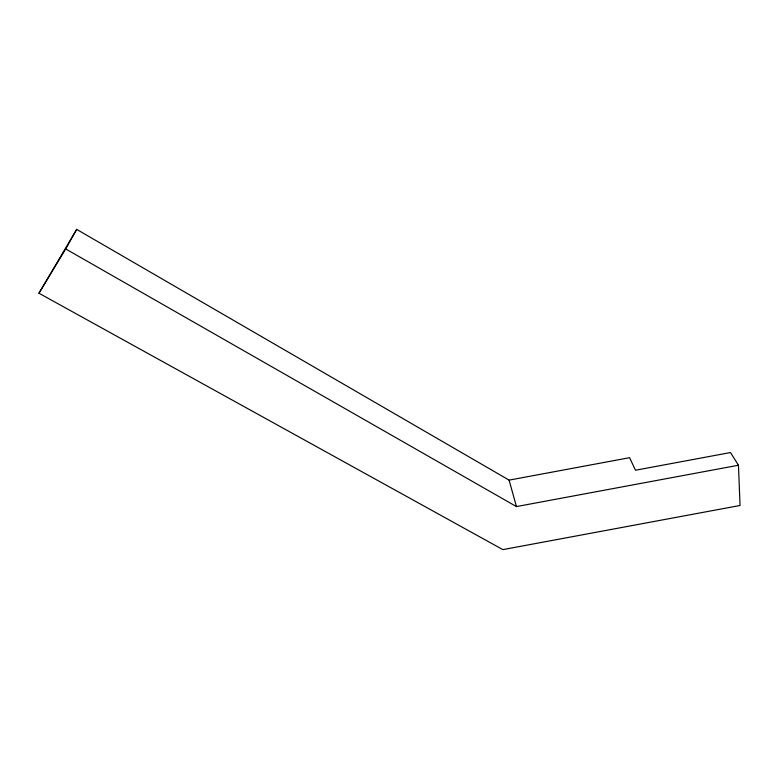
<?xml version="1.0" encoding="UTF-8"?>
<svg xmlns="http://www.w3.org/2000/svg" width="779" height="779" viewBox="0 0 779 779"><rect width="100%" height="100%" fill="white"/><g stroke="black" fill="none" stroke-linecap="round" stroke-linejoin="round"><path stroke-width="1.17" d="M38.95 293.225L65.709 248.949L76.663 229.377L509.096 480.127L629.598 457.682L635.489 470.234L730.498 452.541L738.453 465.238L740.05 505.474L502.854 549.623L38.95 293.225L76.663 229.377M65.709 248.949L516.448 506.574L738.453 465.238M509.096 480.127L516.448 506.574"/></g></svg>
